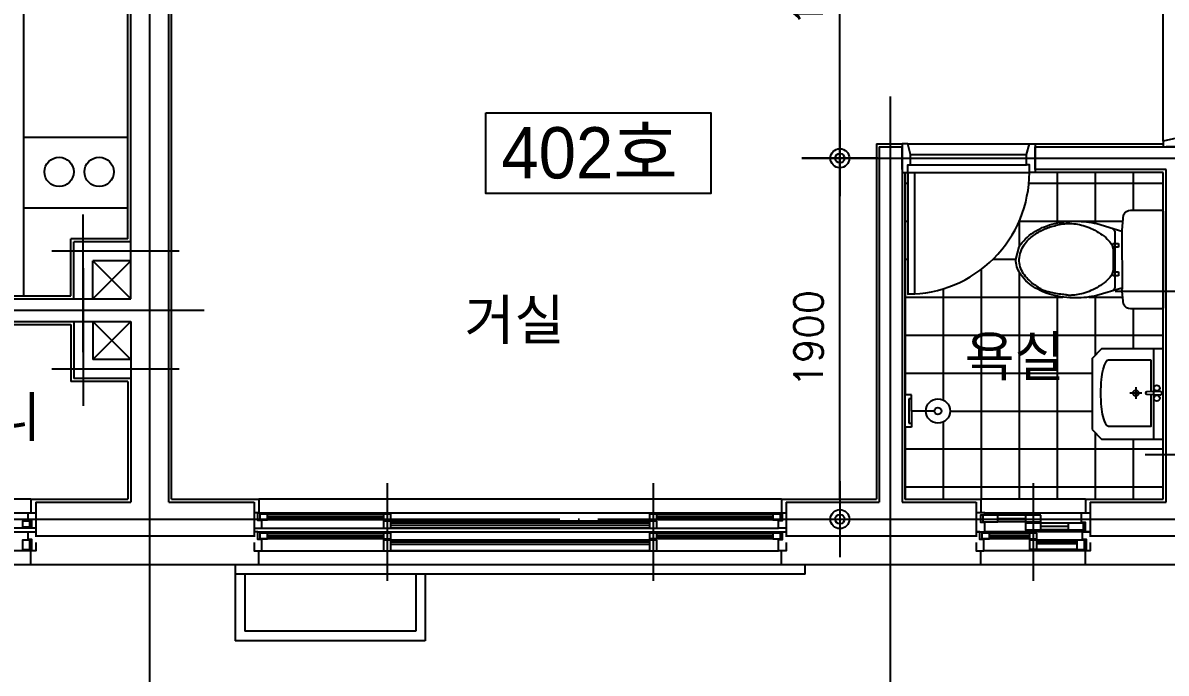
# Model space of a CAD drawing. Header units: millimetres. Extents: x 5537433 to 5830173, y -900794 to -778623.
# Drawn here: x 5635273 to 5641291, y -823965 to -820541 of the extents above; entities that cross this region are included whole.
import ezdxf

# ---------------------------------------------------------------- set-up
doc = ezdxf.new("R2010")
doc.units = ezdxf.units.MM
doc.header["$LTSCALE"] = 100
doc.linetypes.add('CEN', pattern=[62, 60, -1, 0, -1])
doc.layers.get('0').update_dxf_attribs({"linetype": 'CONTINUOUS'})
doc.layers.get('DEFPOINTS').update_dxf_attribs({"linetype": 'CONTINUOUS'})
for name, color, linetype in [('181', 181, 'CONTINUOUS'), ('60', 60, 'CONTINUOUS'), ('9', 9, 'CONTINUOUS'), ('CEN', 1, 'CEN'), ('COL', 2, 'CONTINUOUS'), ('DIM', 7, 'CONTINUOUS'), ('ETC', 6, 'CONTINUOUS'), ('FIN', 9, 'CONTINUOUS'), ('FUR', 181, 'CONTINUOUS'), ('HAT', 8, 'CONTINUOUS'), ('WID', 4, 'CONTINUOUS')]:
    doc.layers.add(name, color=color, linetype=linetype)
doc.styles.add('2', font='')
doc.styles.add('GHS', font='ROMANS.shx', dxfattribs={"bigfont": 'GHS.shx'})
doc.styles.get('2').set_extended_font_data('HYtbrB')
doc.dimstyles.get("Standard").update_dxf_attribs({"dimtxt": 0.18, "dimasz": 0.18, "dimexe": 0.18, "dimexo": 0.0625, "dimgap": 0.09, "dimtad": 0, "dimtih": 1, "dimtoh": 1, "dimdec": 4, "dimzin": 0, "dimdsep": 46, "dimtxsty": 'STANDARD', "dimcen": 0.09, "dimadec": 0, "dimazin": 0, "dimtfac": 1, "dimtdec": 4, "dimtofl": 0, "dimtmove": 0, "dimatfit": 3, "dimfxl": 1, "dimtolj": 1, "dimtzin": 0, "dimarcsym": 0})

# ---------------------------------------------------------------- blocks, each defined once
blk = doc.blocks.new('to-la-001-D-P')
at = {"color": 0}
for p, q in [((475, -50), (0, -50)), ((57.7, -288.2), (57.7, -65.8)), ((57.7, -65.8), (225.3, -65.8)), ((232.1, -175.3), (232.1, -113.2)), ((201.7, -144.1), (263.7, -144.1))]:
    blk.add_line(p, q, dxfattribs=at)
blk.add_lwpolyline([(425, -375), (475, -325), (475, 0), (0, 0), (0, -325), (50, -375)], close=True, dxfattribs=at)
for points in [[(224, -17.1), (226.7, -86.7, 1), (239, -86.7), (241.7, -17.1)], [(240.5, -65.8), (407.7, -65.8), (407.7, -288.2, -0.272815), (401, -299.5, -0.070145), (356.4, -316.6, -0.03268), (304.8, -324.9, -0.023671), (232.7, -328.3, -0.023671), (160.6, -324.9, -0.03268), (108.9, -316.6, -0.070145), (64.3, -299.5, -0.272815), (57.7, -288.2, -0.272815)]]:
    blk.add_lwpolyline(points, format="xyb", dxfattribs=at)
for centre, radius in [((206, -34.2), 15.3), ((259.7, -34.2), 15.3), ((232.7, -144.2), 15)]:
    blk.add_circle(centre, radius, dxfattribs=at)
for centre, start, end in [((233.2, -16.8), 90, 181.90915), ((232.6, -16.8), 358.09085, 90)]:
    blk.add_arc(centre, 9.19, start, end, dxfattribs=at)
blk = doc.blocks.new('to-cl-007-D-P')
at = {"color": 0}
for p, q in [((-150.2, -217.4), (155.2, -216.9)), ((-85, -235), (-65, -235)), ((-85, -265), (-85, -235)), ((-65, -235), (-65, -265)), ((65, -265), (65, -235)), ((65, -235), (85, -235)), ((85, -235), (85, -265)), ((-150, -255), (150, -255)), ((-65, -265), (-85, -265)), ((85, -265), (65, -265))]:
    blk.add_line(p, q, dxfattribs=at)
blk.add_lwpolyline([(150.2, -217.4), (189.2, -349.6, -0.05768), (202.1, -461, -0.065122), (185.7, -586.5, -0.077906), (142.9, -683.5, -0.107177), (72.1, -754.4, -0.144137), (0, -775.6), (-67.5, -759, -0.107177), (-142.9, -683.5, -0.077906), (-185.7, -586.5, -0.065122), (-202.1, -461, -0.057645), (-189.2, -349.7), (-150.2, -217.4), (-155.2, -216.9), (-235, -210, -0.286796), (-260, -170), (-260, -10, -0.414214), (-250, 0), (250, 0, -0.414214), (260, -10), (260, -170, -0.286796), (235, -210), (150.2, -217.4)], format="xyb", dxfattribs=at)
blk.add_lwpolyline([(155.2, -216.9), (150.2, -217.4)], dxfattribs=at)
blk.add_lwpolyline([(86.9, -276.3), (93.7, -281.6), (100.8, -288), (108, -295.2), (115.2, -303.2), (122.3, -311.9), (129.3, -321.1), (136, -330.7), (142.4, -340.5), (148.4, -350.4), (153.9, -360.4), (159, -370.5), (163.7, -380.6), (168, -390.7), (171.8, -400.9), (175.1, -411), (178, -421.1), (180.5, -431.1), (182.5, -440.9), (184.2, -450.4), (185.6, -459.3), (186.6, -467.6), (187.4, -475.1), (187.9, -481.6), (188.3, -487), (188.5, -491.2), (188.5, -494.5), (188.5, -497.2), (188.3, -499.5), (187.9, -501.8), (187.5, -504.4), (186.9, -507.7), (186.3, -511.9), (185.5, -517.3), (184.6, -523.8), (183.7, -531.1), (182.6, -539.1), (181.4, -547.5), (180.1, -556.2), (178.8, -564.9), (177.3, -573.5), (175.7, -581.7), (174, -589.5), (172.4, -596.8), (170.7, -603.5), (169.1, -609.6), (167.6, -615.1), (166.3, -619.8), (165.2, -623.7), (164.3, -626.8), (163.5, -629.2), (162.8, -631.2), (162.1, -632.9), (161.2, -634.5), (160.2, -636.4), (158.8, -638.6), (157.1, -641.4), (154.9, -644.9), (152.2, -649.2), (149.1, -654), (145.5, -659.4), (141.5, -665.3), (137.1, -671.5), (132.3, -678.1), (127.1, -684.8), (121.6, -691.7), (115.6, -698.6), (109.3, -705.5), (102.7, -712.3), (95.7, -718.9), (88.3, -725.2), (80.6, -731.2), (72.6, -736.7), (64.2, -741.7), (55.5, -746.1), (46.6, -749.9), (37.4, -753.1), (28, -755.6), (18.3, -757.3), (8.5, -758.2), (-1.4, -758.3), (-11.5, -757.5), (-21.5, -755.9), (-31.6, -753.6), (-41.4, -750.6), (-51.1, -747), (-60.4, -742.8), (-69.2, -738.1), (-77.6, -733), (-85.3, -727.6), (-92.5, -721.9), (-99.2, -715.9), (-105.4, -709.7), (-111.2, -703.3), (-116.7, -696.8), (-121.8, -690.3), (-126.7, -683.8), (-131.4, -677.2), (-135.8, -670.7), (-140, -664.2), (-144, -657.7), (-147.9, -651.1), (-151.5, -644.5), (-154.9, -637.8), (-158.1, -631), (-161.1, -624.1), (-163.9, -617), (-166.6, -609.9), (-169.1, -602.6), (-171.5, -595.1), (-173.8, -587.4), (-176, -579.5), (-178.2, -571.5), (-180.3, -563.2), (-182.3, -554.6), (-184.2, -545.9), (-185.9, -537), (-187.3, -528), (-188.5, -518.8), (-189.4, -509.4), (-189.8, -499.9), (-189.9, -490.4), (-189.6, -480.7), (-188.8, -470.9), (-187.6, -461.1), (-186, -451.2), (-184.1, -441.2), (-181.7, -431.1), (-178.9, -421.1), (-175.8, -410.9), (-172.3, -400.8), (-168.3, -390.6), (-164, -380.5), (-159.3, -370.4), (-154.1, -360.3), (-148.6, -350.4), (-142.6, -340.4), (-136.2, -330.7), (-129.5, -321.1), (-122.5, -311.9), (-115.4, -303.2), (-108.2, -295.2), (-101, -288), (-93.9, -281.6), (-87, -276.3), (-80.3, -272.1), (-73.8, -269), (-67.3, -266.8), (-60.9, -265.3), (-54.3, -264.4), (-47.6, -263.9), (-40.5, -263.7), (-33.1, -263.7), (-25.2, -263.7), (-16.9, -263.7), (-8.4, -263.7), (0.2, -263.7), (8.8, -263.7), (17.3, -263.7), (25.5, -263.7), (33.4, -263.7), (40.8, -263.7), (47.8, -263.9), (54.5, -264.4), (61, -265.3), (67.4, -266.8), (73.8, -269), (80.2, -272.1)], close=True, dxfattribs=at)
for centre, start, end in [((-148.2, -266.8), 98.70374, 171.29626), ((148.2, -266.8), 8.70374, 81.29626)]:
    blk.add_arc(centre, 11.9, start, end, dxfattribs=at)
blk = doc.blocks.new('Z_DOT')
at = {"layer": 'DIM', "color": 7}
for p, q in [((0, -2), (0, 2)), ((-2, 0), (2, 0))]:
    blk.add_line(p, q, dxfattribs=at)
for radius in [0.5, 0.25]:
    blk.add_circle((0, 0), radius, dxfattribs=at)
blk = doc.blocks.new('*D273')
at = {"layer": 'DEFPOINTS', "color": 0, "linetype": 'Continuous', "transparency": 16777216}
for p in [(5639573.6, -821254.1), (5639573.6, -821254.1), (5639573.6, -823154.1)]:
    blk.add_point(p, dxfattribs=at)
at = {"layer": 'DIM', "color": 0, "linetype": 'Continuous', "lineweight": -2, "transparency": 16777216}
blk.add_line((5639573.6, -823054.1), (5639573.6, -821354.1), dxfattribs=at)
at = {"layer": 'DIM', "color": 0, "linetype": 'Continuous', "lineweight": -2, "transparency": 16777216, "xscale": 100, "yscale": 100, "zscale": 100}
for p, rotation in [((5639573.6, -821254.1), 90), ((5639573.6, -823154.1), 270)]:
    blk.add_blockref('Z_DOT', p, dxfattribs=dict(at, rotation=rotation))
at = {"layer": 'DIM', "color": 60, "linetype": 'Continuous', "transparency": 16777216, "insert": (5639408.6, -822204.1), "char_height": 150, "attachment_point": 5, "rotation": 90, "style": 'GHS'}
blk.add_mtext('\\A1;1900', dxfattribs=at)
blk = doc.blocks.new('*D274')
at = {"layer": 'DEFPOINTS', "color": 0, "linetype": 'Continuous', "transparency": 16777216}
for p in [(5639573.6, -819354.1), (5639573.6, -819354.1), (5639573.6, -821254.1)]:
    blk.add_point(p, dxfattribs=at)
at = {"layer": 'DIM', "color": 0, "linetype": 'Continuous', "lineweight": -2, "transparency": 16777216}
blk.add_line((5639573.6, -821154.1), (5639573.6, -819454.1), dxfattribs=at)
at = {"layer": 'DIM', "color": 0, "linetype": 'Continuous', "lineweight": -2, "transparency": 16777216, "xscale": 100, "yscale": 100, "zscale": 100}
for p, rotation in [((5639573.6, -819354.1), 90), ((5639573.6, -821254.1), 270)]:
    blk.add_blockref('Z_DOT', p, dxfattribs=dict(at, rotation=rotation))
at = {"layer": 'DIM', "color": 60, "linetype": 'Continuous', "transparency": 16777216, "insert": (5639408.6, -820304.1), "char_height": 150, "attachment_point": 5, "rotation": 90, "style": 'GHS'}
blk.add_mtext('\\A1;1900', dxfattribs=at)

msp = doc.modelspace()

# ---------------------------------------------------------------- linework, layer by layer
msp.add_lwpolyline([(5637709.9, -821014.7), (5638895, -821014.7), (5638895, -821439.5), (5637709.9, -821439.5)], close=True)
at = {"layer": '181', "color": 181}
for p, q in [((5635825.7, -821674.9), (5635825.7, -819634.1)), ((5635275.7, -819654.1), (5635275.7, -821659.1)), ((5635275.7, -821143.7), (5635275.7, -821659.1)), ((5635825.7, -821516.5), (5635275.7, -821516.5)), ((5635275.7, -821659.1), (5635275.7, -821679.1)), ((5635825.7, -821679.1), (5635525.7, -821679.1))]:
    msp.add_line(p, q, dxfattribs=at)
at = {"layer": '181'}
for p, q in [((5635275.7, -821143.7), (5635825.7, -821143.7)), ((5635275.7, -821679.1), (5635275.7, -821979.1)), ((5639951.1, -822499.5), (5639915.7, -822499.5)), ((5639915.7, -822499.5), (5639915.7, -822670.1)), ((5639951.1, -822520.8), (5639937, -822520.8)), ((5639937, -822520.8), (5639937, -822648.8)), ((5639951.1, -822584.8), (5639951.1, -822499.5)), ((5640025.7, -822584.8), (5639951.1, -822584.8)), ((5639951.1, -822584.8), (5639951.1, -822670.1)), ((5640071.4, -822584.8), (5640025.7, -822584.8)), ((5639937, -822648.8), (5639951.1, -822648.8)), ((5639951.1, -822670.1), (5639915.7, -822670.1))]:
    msp.add_line(p, q, dxfattribs=at)
for centre, radius in [((5635463.7, -821326), 77.3), ((5635674.7, -821326), 77.3), ((5640089.6, -822584.8), 63.9), ((5640089.6, -822584.8), 18.2)]:
    msp.add_circle(centre, radius, dxfattribs=at)
at = {"layer": '9'}
for p, q in [((5635840.7, -821994.1), (5635640.7, -821794.1)), ((5635840.7, -821794.1), (5635640.7, -821994.1)), ((5635840.7, -822114.1), (5635640.7, -822314.1)), ((5635840.7, -822314.1), (5635640.7, -822114.1))]:
    msp.add_line(p, q, dxfattribs=at)
at = {"layer": 'CEN'}
for p, q in [((5635940.7, -825114.1), (5635940.7, -817554.5)), ((5639840.7, -825119.2), (5639840.7, -820929.4)), ((5639527.9, -821254.1), (5641615.4, -821254.1)), ((5635590.7, -822275), (5635590.7, -821551)), ((5636095.7, -821744.1), (5635426.1, -821744.1)), ((5635590.7, -821833.2), (5635590.7, -822557.2)), ((5641023.1, -821954.1), (5649337.9, -821954.1)), ((5633579.3, -822054.1), (5636226.6, -822054.1)), ((5633579.3, -822054.1), (5636226.6, -822054.1)), ((5636095.7, -822364.1), (5635426.1, -822364.1)), ((5641181.1, -822814.1), (5641853.1, -822814.1)), ((5625899.8, -823154.1), (5649337.9, -823154.1))]:
    msp.add_line(p, q, dxfattribs=at)
at = {"layer": 'COL'}
for p, q in [((5635840.7, -821994.1), (5635840.7, -818044.1)), ((5636040.7, -823064.1), (5636040.7, -818978)), ((5639780.7, -821194), (5639780.7, -823064.1)), ((5639780.7, -821194), (5639900.7, -821194)), ((5639900.7, -821314.1), (5639900.7, -821194)), ((5640600.7, -821194), (5641440.7, -821194)), ((5640600.7, -821314.1), (5640600.7, -821194)), ((5641440.7, -821194.1), (5641290.7, -821194.1)), ((5639900.7, -821314.1), (5639900.7, -823064.1)), ((5639900.7, -821314.1), (5639900.7, -821314.1)), ((5641290.7, -821314.1), (5640600.7, -821314.1)), ((5641290.7, -823064.1), (5641290.7, -821314.1)), ((5635840.7, -821694.1), (5635540.7, -821694.1)), ((5635540.7, -821994.1), (5635540.7, -821694.1)), ((5635640.7, -821994.1), (5635640.7, -821794.1)), ((5635840.7, -821794.1), (5635640.7, -821794.1)), ((5634900.7, -821994.1), (5635840.7, -821994.1)), ((5634900.7, -822114.1), (5635840.7, -822114.1)), ((5635540.7, -822114.1), (5635540.7, -822414.1)), ((5635640.7, -822114.1), (5635640.7, -822314.1)), ((5635840.7, -822114.1), (5635840.7, -823064.1)), ((5635840.7, -822314.1), (5635640.7, -822314.1)), ((5635840.7, -822414.1), (5635540.7, -822414.1)), ((5635340.7, -823064.1), (5635840.7, -823064.1)), ((5635340.7, -823064.1), (5635340.7, -823244.1)), ((5636040.7, -823064.1), (5636490.7, -823064.1)), ((5636490.7, -823064.1), (5636490.7, -823244.1)), ((5639290.7, -823064.1), (5639780.7, -823064.1)), ((5639290.7, -823064.1), (5639290.7, -823244.1)), ((5639900.7, -823064.1), (5640290.7, -823064.1)), ((5640290.7, -823064.1), (5640290.7, -823229.1)), ((5640890.7, -823064.1), (5641290.7, -823064.1)), ((5640890.7, -823064.1), (5640890.7, -823244.1)), ((5636490.7, -823244.1), (5635340.7, -823244.1)), ((5640290.7, -823244.1), (5639290.7, -823244.1)), ((5641840.7, -823244.1), (5640890.7, -823244.1))]:
    msp.add_line(p, q, dxfattribs=at)
at = {"layer": 'ETC'}
for p, q in [((5636390.7, -823394.1), (5636390.7, -823444.1)), ((5639390.7, -823444.1), (5639390.7, -823394.1)), ((5639390.7, -823444.1), (5636390.7, -823444.1)), ((5636390.7, -823444.1), (5636390.7, -823794.1)), ((5636440.7, -823444.1), (5636440.7, -823744.1)), ((5637340.7, -823444.1), (5637340.7, -823744.1)), ((5637390.7, -823444.1), (5637390.7, -823794.1)), ((5637390.7, -823794.1), (5636390.7, -823794.1)), ((5637340.7, -823744.1), (5636440.7, -823744.1))]:
    msp.add_line(p, q, dxfattribs=at)
at = {"layer": 'FIN'}
for p, q in [((5635825.7, -821679.1), (5635825.7, -818059.1)), ((5635825.7, -821679.1), (5635825.7, -818059.1)), ((5636055.7, -823049.1), (5636055.7, -819259.1)), ((5639765.7, -821179), (5639765.7, -823049.1)), ((5639765.7, -821179), (5639900.7, -821179)), ((5640600.7, -821179), (5641275.7, -821179)), ((5641275.7, -821179.1), (5641275.7, -821194.1)), ((5639900.7, -821329.1), (5639915.7, -821329.1)), ((5639915.7, -821329.1), (5639915.7, -823049.1)), ((5641275.7, -821329.1), (5640600.7, -821329.1)), ((5641275.7, -823049.1), (5641275.7, -821329.1)), ((5635825.7, -821679.1), (5635525.7, -821679.1)), ((5635525.7, -821979.1), (5635525.7, -821679.1)), ((5634900.7, -821979.1), (5635525.7, -821979.1)), ((5634900.7, -822129.1), (5635525.7, -822129.1)), ((5635525.7, -822129.1), (5635525.7, -822429.1)), ((5635825.7, -822429.1), (5635525.7, -822429.1)), ((5635825.7, -822429.1), (5635825.7, -823049.1)), ((5635315.7, -823049.1), (5635315.7, -823121.6)), ((5635315.7, -823049.1), (5635825.7, -823049.1)), ((5636055.7, -823049.1), (5636515.7, -823049.1)), ((5636515.7, -823049.1), (5636515.7, -823121.6)), ((5639265.7, -823049.1), (5639265.7, -823121.6)), ((5639265.7, -823049.1), (5639765.7, -823049.1)), ((5639915.7, -823049.1), (5640315.7, -823049.1)), ((5640315.7, -823049.1), (5640315.7, -823121.6)), ((5640865.7, -823049.1), (5640865.7, -823121.6)), ((5640865.7, -823049.1), (5641275.7, -823049.1)), ((5635315.7, -823394.1), (5635315.7, -823321.6)), ((5636515.7, -823394.1), (5636515.7, -823321.6)), ((5639265.7, -823394.1), (5639265.7, -823321.6)), ((5640315.7, -823394.1), (5640315.7, -823321.6)), ((5640865.7, -823394.1), (5640865.7, -823321.6)), ((5636515.7, -823394.1), (5635315.7, -823394.1)), ((5640315.7, -823394.1), (5639265.7, -823394.1)), ((5641865.7, -823394.1), (5640865.7, -823394.1))]:
    msp.add_line(p, q, dxfattribs=at)
at = {"layer": 'HAT'}
for p, q in [((5639915.7, -821384.8), (5639930.7, -821384.8)), ((5639918.4, -822499.5), (5639918.4, -821329.1)), ((5640568.2, -821384.8), (5641275.7, -821384.8)), ((5640718.4, -821595), (5640718.4, -821329.1)), ((5640918.4, -821596.5), (5640918.4, -821329.1)), ((5641118.4, -821527.5), (5641118.4, -821329.1)), ((5639915.7, -821584.8), (5639930.7, -821584.8)), ((5640517.4, -821584.8), (5641062.9, -821584.8)), ((5640518.4, -821717.4), (5640518.4, -821582.5)), ((5639915.7, -821784.8), (5639930.7, -821784.8)), ((5640380.1, -821784.8), (5640500.7, -821784.8)), ((5640318.4, -823049.1), (5640318.4, -821838.3)), ((5640518.4, -823049.1), (5640518.4, -821854.8)), ((5639915.7, -821984.8), (5640746.1, -821984.8)), ((5640118.4, -822527.7), (5640118.4, -821941)), ((5640718.4, -823049.1), (5640718.4, -821980)), ((5640883.1, -821984.8), (5641062.4, -821984.8)), ((5640918.4, -822290.1), (5640918.4, -821978.5)), ((5641118.4, -822257.8), (5641118.4, -822047.5)), ((5639915.7, -822184.8), (5641275.7, -822184.8)), ((5639915.7, -822384.8), (5640900.7, -822384.8)), ((5640153.5, -822584.8), (5640900.7, -822584.8)), ((5640118.4, -823049.1), (5640118.4, -822641.8)), ((5639918.4, -823049.1), (5639918.4, -822670.1)), ((5640918.4, -823049.1), (5640918.4, -822700.5)), ((5641118.4, -823049.1), (5641118.4, -822732.8)), ((5639915.7, -822784.8), (5641275.7, -822784.8)), ((5639915.7, -822984.8), (5641275.7, -822984.8))]:
    msp.add_line(p, q, dxfattribs=at)
at = {"layer": 'WID'}
for p, q in [((5641275.7, -821164.1), (5641275.7, -820324.1)), ((5639930.7, -821179), (5640570.7, -821179)), ((5639945.7, -821234.1), (5640555.7, -821234.1)), ((5639945.7, -821289.1), (5640555.7, -821289.1)), ((5639930.7, -821329.1), (5640570.7, -821329.1)), ((5637190.7, -822964.1), (5637190.7, -823479.1)), ((5638590.7, -822964.1), (5638590.7, -823479.1)), ((5640590.7, -822964.1), (5640590.7, -823479.1)), ((5635315.7, -823049.1), (5634165.7, -823049.1)), ((5639265.7, -823049.1), (5636515.7, -823049.1)), ((5640865.7, -823049.1), (5640315.7, -823049.1)), ((5634160.7, -823121.6), (5635300.7, -823121.6)), ((5636510.7, -823121.6), (5639270.7, -823121.6)), ((5637170.7, -823128.6), (5636560.7, -823128.6)), ((5639220.7, -823128.6), (5638610.7, -823128.6)), ((5640335.7, -823121.6), (5640845.7, -823121.6)), ((5640550.7, -823133.6), (5640405.7, -823133.6)), ((5637170.7, -823158.6), (5636520.7, -823158.6)), ((5637170.7, -823139.6), (5636560.7, -823139.6)), ((5637170.7, -823147.6), (5636560.7, -823147.6)), ((5638570.7, -823164.6), (5637210.7, -823164.6)), ((5638570.7, -823176.1), (5637210.7, -823176.1)), ((5638570.7, -823187.1), (5637210.7, -823187.1)), ((5639220.7, -823158.6), (5638570.7, -823158.6)), ((5639220.7, -823139.6), (5638610.7, -823139.6)), ((5639220.7, -823147.6), (5638610.7, -823147.6)), ((5640550.7, -823151.6), (5640405.7, -823151.6)), ((5640550.7, -823168.6), (5640405.7, -823168.6)), ((5640775.7, -823174.6), (5640630.7, -823174.6)), ((5640775.7, -823192.6), (5640630.7, -823192.6)), ((5634160.7, -823221.6), (5635300.7, -823221.6)), ((5635320.7, -823201.6), (5634180.7, -823201.6)), ((5636510.7, -823221.6), (5639270.7, -823221.6)), ((5636530.7, -823201.6), (5639250.7, -823201.6)), ((5637170.7, -823228.6), (5636560.7, -823228.6)), ((5637170.7, -823239.6), (5636560.7, -823239.6)), ((5637170.7, -823247.6), (5636560.7, -823247.6)), ((5638570.7, -823201.6), (5637210.7, -823201.6)), ((5639220.7, -823228.6), (5638610.7, -823228.6)), ((5639220.7, -823239.6), (5638610.7, -823239.6)), ((5639220.7, -823247.6), (5638610.7, -823247.6)), ((5640845.7, -823221.6), (5640335.7, -823221.6)), ((5640570.7, -823228.6), (5640360.7, -823228.6)), ((5640570.7, -823239.6), (5640360.7, -823239.6)), ((5640570.7, -823247.6), (5640360.7, -823247.6)), ((5640775.7, -823209.6), (5640630.7, -823209.6)), ((5637170.7, -823258.6), (5636520.7, -823258.6)), ((5638570.7, -823264.6), (5637210.7, -823264.6)), ((5638570.7, -823276.1), (5637210.7, -823276.1)), ((5638570.7, -823287.1), (5637210.7, -823287.1)), ((5639220.7, -823258.6), (5638570.7, -823258.6)), ((5640570.7, -823258.6), (5640320.7, -823258.6)), ((5640820.7, -823264.6), (5640610.7, -823264.6)), ((5640820.7, -823275.6), (5640610.7, -823275.6)), ((5640820.7, -823283.6), (5640610.7, -823283.6)), ((5635320.7, -823321.6), (5634180.7, -823321.6)), ((5636530.7, -823321.6), (5639250.7, -823321.6)), ((5638570.7, -823321.6), (5637210.7, -823321.6)), ((5640870.7, -823321.6), (5640330.7, -823321.6)), ((5640820.7, -823314.6), (5640570.7, -823314.6)), ((5635315.7, -823394.1), (5634165.7, -823394.1)), ((5639265.7, -823394.1), (5636515.7, -823394.1)), ((5640865.7, -823394.1), (5640315.7, -823394.1))]:
    msp.add_line(p, q, dxfattribs=at)
for points in [[(5639900.7, -821329.1), (5639930.7, -821329.1), (5639930.7, -821289.1), (5639945.7, -821289.1), (5639945.7, -821234.1), (5639930.7, -821179), (5639900.7, -821179)], [(5640600.7, -821329.1), (5640570.7, -821329.1), (5640570.7, -821289.1), (5640555.7, -821289.1), (5640555.7, -821234.1), (5640570.7, -821179), (5640600.7, -821179)], [(5641455.7, -821194.1), (5641455.7, -821164.1), (5641415.7, -821164.1), (5641415.7, -821149.1), (5641345.7, -821149.1), (5641275.7, -821164.1), (5641275.7, -821194.1)], [(5636560.7, -823128.6), (5636520.7, -823128.6), (5636520.7, -823158.6), (5636560.7, -823158.6)], [(5637210.7, -823128.6), (5637170.7, -823128.6), (5637170.7, -823158.6), (5637210.7, -823158.6)], [(5638610.7, -823128.6), (5638570.7, -823128.6), (5638570.7, -823158.6), (5638610.7, -823158.6)], [(5639260.7, -823128.6), (5639220.7, -823128.6), (5639220.7, -823158.6), (5639260.7, -823158.6)], [(5640290.7, -823221.6), (5640335.7, -823221.6), (5640335.7, -823171.6), (5640315.7, -823171.6), (5640315.7, -823130.6), (5640335.7, -823130.6), (5640335.7, -823121.6), (5640290.7, -823121.6)], [(5640405.7, -823133.6), (5640325.7, -823133.6), (5640325.7, -823168.6), (5640405.7, -823168.6)], [(5640630.7, -823133.6), (5640550.7, -823133.6), (5640550.7, -823168.6), (5640630.7, -823168.6)], [(5640890.7, -823221.6), (5640845.7, -823221.6), (5640845.7, -823212.6), (5640865.7, -823212.6), (5640865.7, -823171.6), (5640845.7, -823171.6), (5640845.7, -823121.6), (5640890.7, -823121.6)], [(5635310.7, -823164.6), (5635270.7, -823164.6), (5635270.7, -823194.6), (5635310.7, -823194.6)], [(5637210.7, -823164.6), (5637170.7, -823164.6), (5637170.7, -823201.6), (5637210.7, -823201.6)], [(5638610.7, -823164.6), (5638570.7, -823164.6), (5638570.7, -823201.6), (5638610.7, -823201.6)], [(5640630.7, -823174.6), (5640550.7, -823174.6), (5640550.7, -823209.6), (5640630.7, -823209.6)], [(5640855.7, -823174.6), (5640775.7, -823174.6), (5640775.7, -823209.6), (5640855.7, -823209.6)], [(5636560.7, -823228.6), (5636520.7, -823228.6), (5636520.7, -823258.6), (5636560.7, -823258.6)], [(5637210.7, -823228.6), (5637170.7, -823228.6), (5637170.7, -823258.6), (5637210.7, -823258.6)], [(5638610.7, -823228.6), (5638570.7, -823228.6), (5638570.7, -823258.6), (5638610.7, -823258.6)], [(5639260.7, -823228.6), (5639220.7, -823228.6), (5639220.7, -823258.6), (5639260.7, -823258.6)], [(5640360.7, -823228.6), (5640320.7, -823228.6), (5640320.7, -823258.6), (5640360.7, -823258.6)], [(5640610.7, -823228.6), (5640570.7, -823228.6), (5640570.7, -823258.6), (5640610.7, -823258.6)], [(5635310.7, -823264.6), (5635270.7, -823264.6), (5635270.7, -823314.6), (5635310.7, -823314.6)], [(5637210.7, -823264.6), (5637170.7, -823264.6), (5637170.7, -823321.6), (5637210.7, -823321.6)], [(5638610.7, -823264.6), (5638570.7, -823264.6), (5638570.7, -823321.6), (5638610.7, -823321.6)], [(5640610.7, -823264.6), (5640570.7, -823264.6), (5640570.7, -823314.6), (5640610.7, -823314.6)], [(5640860.7, -823264.6), (5640820.7, -823264.6), (5640820.7, -823314.6), (5640860.7, -823314.6)]]:
    msp.add_lwpolyline(points, close=True, dxfattribs=at)
msp.add_lwpolyline([(5639930.7, -821329.1), (5639930.7, -821969.1, 0.414214), (5640570.7, -821329.1, 0.414214)], format="xyb", dxfattribs=at)
for points in [[(5639930.7, -821329.1), (5639965.7, -821329.1), (5639965.7, -821969.1), (5639930.7, -821969.1)], [(5635340.7, -823176.6), (5635340.7, -823201.6), (5635320.7, -823201.6), (5635320.7, -823161.6), (5635300.7, -823161.6), (5635300.7, -823121.6), (5635340.7, -823121.6), (5635340.7, -823146.6)], [(5636490.7, -823176.6), (5636490.7, -823201.6), (5636530.7, -823201.6), (5636530.7, -823161.6), (5636510.7, -823161.6), (5636510.7, -823121.6), (5636490.7, -823121.6), (5636490.7, -823146.6)], [(5639290.7, -823176.6), (5639290.7, -823201.6), (5639250.7, -823201.6), (5639250.7, -823161.6), (5639270.7, -823161.6), (5639270.7, -823121.6), (5639290.7, -823121.6), (5639290.7, -823146.6)], [(5635340.7, -823276.6), (5635340.7, -823321.6), (5635320.7, -823321.6), (5635320.7, -823261.6), (5635300.7, -823261.6), (5635300.7, -823221.6), (5635340.7, -823221.6), (5635340.7, -823246.6)], [(5636490.7, -823276.6), (5636490.7, -823321.6), (5636530.7, -823321.6), (5636530.7, -823261.6), (5636510.7, -823261.6), (5636510.7, -823221.6), (5636490.7, -823221.6), (5636490.7, -823246.6)], [(5639290.7, -823276.6), (5639290.7, -823321.6), (5639250.7, -823321.6), (5639250.7, -823261.6), (5639270.7, -823261.6), (5639270.7, -823221.6), (5639290.7, -823221.6), (5639290.7, -823246.6)], [(5640290.7, -823276.6), (5640290.7, -823321.6), (5640330.7, -823321.6), (5640330.7, -823261.6), (5640310.7, -823261.6), (5640310.7, -823221.6), (5640290.7, -823221.6), (5640290.7, -823246.6)], [(5640890.7, -823276.6), (5640890.7, -823321.6), (5640870.7, -823321.6), (5640870.7, -823261.6), (5640850.7, -823261.6), (5640850.7, -823221.6), (5640890.7, -823221.6), (5640890.7, -823246.6)]]:
    msp.add_lwpolyline(points, dxfattribs=at)

# ---------------------------------------------------------------- block references
at = {"layer": 'FUR', "rotation": 270}
for name, p in [('to-cl-007-D-P', (5641275.7, -821787.5)), ('to-la-001-D-P', (5641275.7, -822257.8))]:
    msp.add_blockref(name, p, dxfattribs=at)

# ---------------------------------------------------------------- texts
at = {"layer": '60', "style": '2'}
for s, height, p in [('402호', 270, (5637791.6, -821360.4)), ('거실', 210, (5637597.1, -822209.3)), ('욕실', 210, (5640229.1, -822401.3)), ('발코니', 210, (5634579.1, -822720.8))]:
    msp.add_text(s, height=height, dxfattribs=at).set_placement(p)

# ---------------------------------------------------------------- dimensions: what is measured, and where the dimension line sits
at = {"layer": 'DIM', "linetype": 'Continuous'}
for p1, p2, picture, middle in [((5639573.6, -821254.1), (5639573.6, -819354.1), '*D274', (5639408.6, -820304.1)), ((5639573.6, -823154.1), (5639573.6, -821254.1), '*D273', (5639408.6, -822204.1))]:
    dim = msp.add_aligned_dim(p1=p1, p2=p2, distance=0, dimstyle='STANDARD', override={"dimscale": 100, "dimtxt": 1.5, "dimasz": 1, "dimexe": 0, "dimexo": 3, "dimgap": 0.9, "dimtad": 1, "dimtih": 0, "dimtoh": 0, "dimdec": 0, "dimzin": 8, "dimtxsty": 'GHS', "dimblk1": 'Z_DOT', "dimblk2": 'Z_DOT', "dimsah": 1, "dimcen": 2.5, "dimse1": 1, "dimse2": 1, "dimclrt": 60, "dimtix": 1, "dimtofl": 1, "dimtmove": 2}, dxfattribs=at)
    dim.commit()
    dim.dimension.update_dxf_attribs({"geometry": picture, "text_midpoint": middle})

doc.saveas('drawing.dxf')
